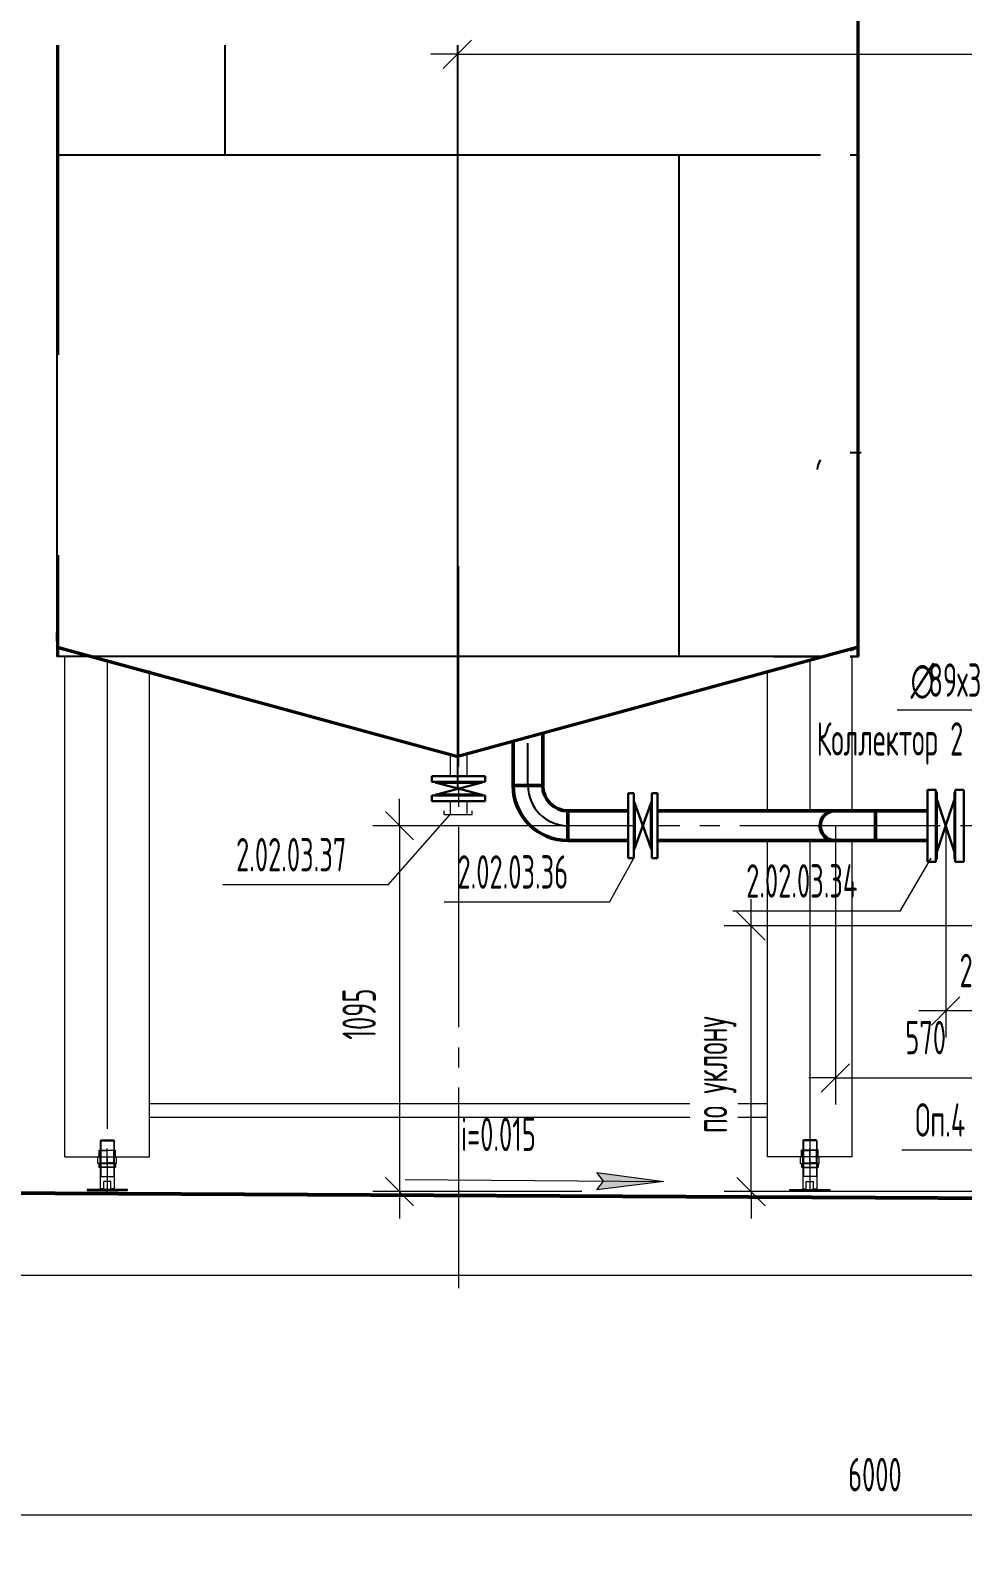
# Model space of a CAD drawing. Header units: millimetres. Extents: x -2281 to 5887, y 0 to 4166.
# Drawn here: x 3639.5 to 3709.3, y 157 to 270 of the extents above; entities that cross this region are included whole.
import ezdxf

# ---------------------------------------------------------------- set-up
doc = ezdxf.new("R2010")
doc.units = ezdxf.units.MM
for name, pattern in [('K5LT32777', [0]), ('K5LT32783', [0]), ('K5LT32784', [0]), ('K5LT32786', [0]), ('K5LT32816', [5.08, 3.175, -0.635, 0.635, -0.635]), ('K5LT32822', [0]), ('K5LT32824', [714.375, 476.25, -79.375, 79.375, -79.375]), ('K5LT32829', [50.8, 31.75, -6.35, 6.35, -6.35]), ('K5LT32859', [0]), ('K5LT32875', [0]), ('K5LT32876', [9, 6, -0.75, 1.5, -0.75]), ('K5LT32877', [0]), ('K5LT32878', [50.8, 31.75, -6.35, 6.35, -6.35]), ('K5LT32888', [0]), ('K5LT32897', [0]), ('K5LT_AXLED', [19.5, 15, -1.5, 1.5, -1.5]), ('K5LT_THIN', [0])]:
    doc.linetypes.add(name, pattern=pattern)
doc.layers.add('Системный слой', color=7, linetype='Continuous')
doc.styles.add('KDIMTEXTSTYLE', font='GOST_AU.SHX', dxfattribs={"width": 0.96, "oblique": 15, "height": 5})
doc.styles.add('KTEXTSTYLE', font='GOST_AU.SHX', dxfattribs={"width": 0.96, "height": 5})
doc.dimstyles.new('KDIMSTYLE (0.03)', dxfattribs={"dimtxt": 5, "dimasz": 1, "dimexe": 2, "dimexo": 0, "dimgap": 1, "dimtad": 1, "dimlfac": 40, "dimtxsty": 'KDIMTEXTSTYLE', "dimsah": 1, "dimcen": 0, "dimdle": 1, "dimadec": 0, "dimazin": 0, "dimtfac": 0.667, "dimtmove": 0, "dimatfit": 3, "dimfxl": 1, "dimtvp": 1, "dimtolj": 1, "dimtzin": 0, "dimarcsym": 0})

# ---------------------------------------------------------------- blocks, each defined once
blk = doc.blocks.new('U73')
at = {"layer": 'Системный слой', "color": 211, "linetype": 'K5LT32783', "lineweight": 50, "true_color": 0xff7fff}
for p, q in [((3677.89, 213.52), (3675.67, 213.52)), ((3679.78, 211.63), (3679.78, 209.41))]:
    blk.add_line(p, q, dxfattribs=at)
for radius in [4.11, 1.89]:
    blk.add_arc((3679.78, 213.52), radius, 180, 270, dxfattribs=at)
at = {"layer": 'Системный слой', "color": 211, "linetype": 'K5LT32829', "lineweight": 25, "true_color": 0xff7fff}
blk.add_arc((3679.78, 213.52), 3, 180, 270, dxfattribs=at)
blk = doc.blocks.new('U74')
at = {"layer": 'Системный слой', "color": 211, "linetype": 'K5LT32859', "lineweight": 30, "true_color": 0xff7fff}
for p, q in [((3684.71, 212.96), (3684.29, 212.96)), ((3684.29, 212.96), (3684.29, 208.09)), ((3684.29, 212.8), (3684.29, 212.24)), ((3684.71, 212.96), (3684.71, 208.09)), ((3686.05, 212.96), (3686.05, 208.09)), ((3686.05, 212.96), (3686.47, 212.96)), ((3686.47, 212.96), (3686.47, 208.09)), ((3686.47, 212.8), (3686.47, 212.24)), ((3684.79, 212.19), (3684.71, 212.3)), ((3685.97, 212.19), (3684.79, 208.86)), ((3685.97, 208.86), (3684.79, 212.19)), ((3684.79, 212.19), (3684.79, 208.86)), ((3685.97, 212.19), (3686.05, 212.3)), ((3685.97, 212.19), (3685.97, 208.86)), ((3684.71, 208.09), (3684.29, 208.09)), ((3684.79, 208.86), (3684.71, 208.75)), ((3685.97, 208.86), (3686.05, 208.75)), ((3686.05, 208.09), (3686.47, 208.09))]:
    blk.add_line(p, q, dxfattribs=at)
blk = doc.blocks.new('U72')
at = {"layer": 'Системный слой', "color": 7, "linetype": 'K5LT32777', "lineweight": 25}
for p, q in [((3701.43, 373.17), (3701.43, 223.17)), ((3701.53, 373.17), (3701.53, 223.17)), ((3641.53, 268.91), (3641.53, 246.13)), ((3641.63, 268.91), (3641.63, 245.75)), ((3654.12, 260.67), (3654.12, 268.91)), ((3698.67, 260.67), (3641.53, 260.67)), ((3688.11, 223.17), (3688.11, 260.67)), ((3701.53, 260.67), (3700.89, 260.67)), ((3641.53, 246.12), (3641.53, 223.17)), ((3701.53, 240.29), (3701.53, 223.17)), ((3701.73, 238.42), (3700.89, 238.42)), ((3641.63, 230.76), (3641.63, 223.17)), ((3701.43, 230.76), (3701.43, 223.17)), ((3641.53, 230.38), (3641.53, 223.17)), ((3641.53, 230.38), (3641.53, 223.17)), ((3701.53, 230.38), (3701.53, 223.17)), ((3701.53, 230.38), (3701.53, 223.17)), ((3641.66, 223.89), (3641.63, 223.79)), ((3641.66, 223.89), (3641.63, 223.79)), ((3641.66, 223.89), (3671.53, 215.75)), ((3701.39, 223.89), (3671.53, 215.75)), ((3701.39, 223.89), (3700.89, 223.71)), ((3701.39, 223.89), (3701.43, 223.79)), ((3701.39, 223.89), (3701.43, 223.79)), ((3701.39, 223.89), (3701.43, 223.79)), ((3701.39, 223.89), (3701.43, 223.79)), ((3647.88, 223.17), (3641.53, 223.17)), ((3673.95, 223.17), (3641.53, 223.17)), ((3641.63, 223.79), (3671.53, 215.65)), ((3647.88, 223.17), (3643.08, 223.17)), ((3669.1, 223.17), (3652.73, 223.17)), ((3701.43, 223.79), (3671.53, 215.65)), ((3690.33, 223.17), (3673.95, 223.17)), ((3698.67, 223.17), (3673.95, 223.17)), ((3695.18, 223.17), (3698.67, 223.17)), ((3698.67, 223.17), (3695.18, 223.17)), ((3701.43, 223.79), (3700.89, 223.6)), ((3701.53, 223.17), (3700.89, 223.17)), ((3701.53, 223.17), (3700.89, 223.17)), ((3700.89, 223.17), (3701.53, 223.17)), ((3701.53, 223.17), (3701.43, 223.17))]:
    blk.add_line(p, q, dxfattribs=at)
at = {"layer": 'Системный слой', "color": 7, "linetype": 'K5LT32824', "lineweight": 25}
blk.add_line((3671.53, 213.31), (3671.53, 268.91), dxfattribs=at)
at = {"layer": 'Системный слой', "color": 104, "linetype": 'K5LT32822', "lineweight": 25, "true_color": 0x009926}
blk.add_line((3641.53, 224.33), (3641.53, 224.96), dxfattribs=at)
blk.add_line((3641.53, 224.33), (3641.53, 224.96), dxfattribs=at)
at = {"layer": 'Системный слой', "color": 211, "linetype": 'K5LT32783', "lineweight": 50, "true_color": 0xff7fff}
for p, q in [((3677.89, 217.38), (3677.89, 213.52)), ((3675.67, 216.78), (3675.67, 213.52)), ((3684.29, 211.63), (3679.78, 211.63)), ((3694.53, 211.63), (3686.47, 211.63)), ((3699.63, 211.63), (3694.53, 211.63)), ((3684.29, 209.41), (3679.78, 209.41)), ((3695.22, 209.41), (3686.47, 209.41))]:
    blk.add_line(p, q, dxfattribs=at)
at = {"layer": 'Системный слой', "color": 211, "linetype": 'K5LT32816', "lineweight": 25, "true_color": 0xff7fff}
blk.add_line((3676.78, 213.52), (3676.78, 217.08), dxfattribs=at)
at = {"layer": 'Системный слой', "color": 200, "linetype": 'K5LT32784', "lineweight": 50, "true_color": 0xbf00ff}
for p, q in [((3699.63, 211.63), (3706.66, 211.63)), ((3702.8, 211.63), (3702.8, 209.41)), ((3699.69, 209.41), (3694.53, 209.41)), ((3699.69, 209.41), (3706.66, 209.41))]:
    blk.add_line(p, q, dxfattribs=at)
at = {"layer": 'Системный слой', "color": 30, "linetype": 'K5LT_AXLED', "lineweight": 13, "true_color": 0xff8000}
blk.add_line((3727.15, 210.52), (3686.47, 210.52), dxfattribs=at)
at = {"layer": 'Системный слой', "color": 7, "linetype": 'K5LT32777', "lineweight": 25}
blk.add_arc((3699.69, 237.17), 1.25, 144.9327, 180, dxfattribs=at)
at = {"layer": 'Системный слой', "color": 200, "linetype": 'K5LT32784', "lineweight": 50, "true_color": 0xbf00ff}
blk.add_arc((3699.78, 210.52), 1.12, 97.3878, 265.3397, dxfattribs=at)
at = {"layer": 'Системный слой'}
for name in ['U73', 'U74']:
    blk.add_blockref(name, (0, 0), dxfattribs=at)
blk = doc.blocks.new('U77')
at = {"layer": 'Системный слой', "color": 30, "linetype": 'K5LT_AXLED', "lineweight": 13, "true_color": 0xff8000}
blk.add_line((3671.59, 229.94), (3671.59, 175.07), dxfattribs=at)
at = {"layer": 'Системный слой', "color": 7, "linetype": 'K5LT32786', "lineweight": 18}
for p, q in [((3642.12, 185.76), (3642.12, 223.26)), ((3701.06, 211.63), (3701.06, 223.18)), ((3648.47, 185.76), (3648.47, 222.12)), ((3694.71, 211.63), (3694.71, 221.93)), ((3694.71, 210.52), (3694.71, 210.52)), ((3694.71, 185.76), (3694.71, 209.41)), ((3701.06, 185.76), (3701.06, 209.41)), ((3648.47, 189.73), (3694.71, 189.73)), ((3648.47, 188.73), (3694.71, 188.73)), ((3644.77, 186.96), (3644.83, 187.02)), ((3644.77, 186.96), (3645.82, 186.96)), ((3644.77, 186.96), (3644.77, 183.37)), ((3644.83, 187.02), (3645.76, 187.02)), ((3645.82, 186.96), (3645.76, 187.02)), ((3645.82, 186.96), (3645.82, 183.37)), ((3697.36, 186.96), (3697.42, 187.02)), ((3698.41, 186.96), (3697.36, 186.96)), ((3697.36, 186.96), (3697.36, 183.37)), ((3698.35, 187.02), (3697.42, 187.02)), ((3698.41, 186.96), (3698.35, 187.02)), ((3698.41, 186.96), (3698.41, 183.37)), ((3642.12, 185.76), (3648.47, 185.76)), ((3642.12, 185.76), (3648.47, 185.76)), ((3642.12, 185.76), (3648.47, 185.76)), ((3644.68, 185.76), (3644.6, 185.76)), ((3644.6, 185.26), (3644.6, 185.76)), ((3644.68, 186.26), (3645.91, 186.26)), ((3644.68, 185.76), (3644.68, 186.26)), ((3644.81, 186.22), (3644.77, 186.26)), ((3644.81, 186.22), (3645.3, 186.22)), ((3644.81, 185.3), (3644.81, 186.22)), ((3645.78, 186.22), (3645.3, 186.22)), ((3645.78, 186.22), (3645.82, 186.26)), ((3645.78, 185.3), (3645.78, 186.22)), ((3645.91, 185.76), (3645.91, 186.26)), ((3645.91, 185.76), (3646, 185.76)), ((3646, 185.26), (3646, 185.76)), ((3701.06, 185.76), (3694.71, 185.76)), ((3697.27, 185.76), (3697.19, 185.76)), ((3697.19, 185.26), (3697.19, 185.76)), ((3697.27, 185.76), (3697.27, 186.26)), ((3698.5, 186.26), (3697.27, 186.26)), ((3697.4, 186.22), (3697.36, 186.26)), ((3697.4, 185.3), (3697.4, 186.22)), ((3697.4, 186.22), (3697.89, 186.22)), ((3698.37, 186.22), (3697.89, 186.22)), ((3698.37, 186.22), (3698.41, 186.26)), ((3698.37, 185.3), (3698.37, 186.22)), ((3698.5, 185.76), (3698.5, 186.26)), ((3698.5, 185.76), (3698.59, 185.76)), ((3698.59, 185.26), (3698.59, 185.76)), ((3646, 185.26), (3644.6, 185.26)), ((3644.67, 185.25), (3644.7, 185.26)), ((3644.67, 185.25), (3644.67, 184.98)), ((3644.67, 184.98), (3644.7, 184.96)), ((3644.7, 185.26), (3645.9, 185.26)), ((3645.9, 184.96), (3644.7, 184.96)), ((3644.81, 185.3), (3644.77, 185.26)), ((3644.8, 185.26), (3644.81, 185.25)), ((3644.8, 184.96), (3644.81, 184.98)), ((3644.81, 185.3), (3645.3, 185.3)), ((3644.81, 185.25), (3645.78, 185.25)), ((3644.81, 185.25), (3644.81, 184.98)), ((3645.78, 184.98), (3644.81, 184.98)), ((3645.78, 185.3), (3645.3, 185.3)), ((3645.78, 185.3), (3645.82, 185.26)), ((3645.79, 185.26), (3645.78, 185.25)), ((3645.78, 185.25), (3645.78, 184.98)), ((3645.79, 184.96), (3645.78, 184.98)), ((3645.92, 185.25), (3645.9, 185.26)), ((3645.92, 184.98), (3645.9, 184.96)), ((3645.92, 185.25), (3645.92, 184.98)), ((3697.19, 185.26), (3698.59, 185.26)), ((3697.26, 185.25), (3697.29, 185.26)), ((3697.26, 185.25), (3697.26, 184.98)), ((3697.26, 184.98), (3697.29, 184.96)), ((3698.49, 185.26), (3697.29, 185.26)), ((3697.29, 184.96), (3698.49, 184.96)), ((3697.4, 185.3), (3697.36, 185.26)), ((3697.39, 185.26), (3697.4, 185.25)), ((3697.39, 184.96), (3697.4, 184.98)), ((3697.4, 185.3), (3697.89, 185.3)), ((3698.37, 185.25), (3697.4, 185.25)), ((3697.4, 185.25), (3697.4, 184.98)), ((3697.4, 184.98), (3698.37, 184.98)), ((3698.37, 185.3), (3697.89, 185.3)), ((3698.37, 185.3), (3698.41, 185.26)), ((3698.39, 185.26), (3698.37, 185.25)), ((3698.37, 185.25), (3698.37, 184.98)), ((3698.39, 184.96), (3698.37, 184.98)), ((3698.51, 185.25), (3698.49, 185.26)), ((3698.51, 184.98), (3698.49, 184.96)), ((3698.51, 185.25), (3698.51, 184.98)), ((3643.8, 183.3), (3643.8, 183.23)), ((3646.8, 183.3), (3643.8, 183.3)), ((3643.8, 183.23), (3646.8, 183.23)), ((3644.77, 184.27), (3645.82, 184.27)), ((3645.03, 183.37), (3644.77, 183.37)), ((3645.03, 183.3), (3645.03, 183.9)), ((3645.56, 183.9), (3645.03, 183.9)), ((3645.56, 183.3), (3645.56, 183.9)), ((3645.82, 183.37), (3645.56, 183.37)), ((3646.8, 183.23), (3646.8, 183.3)), ((3696.39, 183.3), (3699.39, 183.3)), ((3696.39, 183.23), (3696.39, 183.3)), ((3699.39, 183.23), (3696.39, 183.23)), ((3698.41, 184.27), (3697.36, 184.27)), ((3697.36, 183.37), (3697.62, 183.37)), ((3697.62, 183.9), (3698.15, 183.9)), ((3697.62, 183.3), (3697.62, 183.9)), ((3698.15, 183.3), (3698.15, 183.9)), ((3698.15, 183.37), (3698.41, 183.37)), ((3699.39, 183.3), (3699.39, 183.23))]:
    blk.add_line(p, q, dxfattribs=at)
at = {"layer": 'Системный слой', "color": 7, "linetype": 'K5LT_THIN', "lineweight": 13}
for p, q in [((3645.3, 222.77), (3645.3, 187.85)), ((3697.89, 222.82), (3697.89, 211.63)), ((3697.89, 210.52), (3697.89, 210.52)), ((3697.89, 209.41), (3697.89, 185.76))]:
    blk.add_line(p, q, dxfattribs=at)
at = {"layer": 'Системный слой', "color": 3, "linetype": 'K5LT32877', "lineweight": 15, "true_color": 0x00ff00}
for p, q in [((3644.81, 187), (3644.81, 184.27)), ((3645.78, 187), (3645.78, 184.27)), ((3697.4, 187), (3697.4, 184.27)), ((3698.37, 187), (3698.37, 184.27)), ((3644.77, 185.27), (3644.77, 186.26)), ((3645.82, 185.27), (3645.82, 186.26)), ((3697.36, 185.27), (3697.36, 186.26)), ((3698.41, 185.27), (3698.41, 186.26)), ((3644.77, 185.26), (3644.77, 184.96)), ((3645.82, 185.26), (3645.82, 184.96)), ((3697.36, 185.26), (3697.36, 184.96)), ((3698.41, 185.26), (3698.41, 184.96))]:
    blk.add_line(p, q, dxfattribs=at)
at = {"layer": 'Системный слой', "color": 4, "linetype": 'K5LT32878', "lineweight": 15, "true_color": 0x00ffff}
for p, q in [((3645.3, 185.15), (3645.3, 186.38)), ((3645.3, 185.63), (3645.3, 183.22)), ((3697.89, 185.15), (3697.89, 186.38)), ((3697.89, 185.63), (3697.89, 183.22)), ((3645.3, 185.3), (3645.3, 184.93)), ((3697.89, 185.3), (3697.89, 184.93))]:
    blk.add_line(p, q, dxfattribs=at)
at = {"layer": 'Системный слой', "color": 4, "linetype": 'K5LT32876', "lineweight": 15, "true_color": 0x00ffff}
for p, q in [((3645.3, 183.15), (3645.3, 183.38)), ((3697.89, 183.15), (3697.89, 183.38))]:
    blk.add_line(p, q, dxfattribs=at)
at = {"layer": 'Системный слой', "color": 7, "linetype": 'K5LT32786', "lineweight": 18}
for centre, radius, start, end in [((3645.3, 184.77), 1.5, 249.5586, 290.4414), ((3645.3, 184.02), 0.75, 253.7398, 286.2602), ((3697.89, 184.77), 1.5, 249.5586, 290.4414), ((3697.89, 184.02), 0.75, 253.7398, 286.2602)]:
    blk.add_arc(centre, radius, start, end, dxfattribs=at)
at = {"layer": 'Системный слой', "color": 4, "linetype": 'K5LT32875', "lineweight": 9, "true_color": 0x00ffff}
for points in [[(3644.76, 183.3), (3644.86, 183.27), (3645, 183.23), (3645.17, 183.23), (3645.29, 183.24), (3645.42, 183.25), (3645.54, 183.24), (3645.66, 183.24), (3645.77, 183.27), (3645.86, 183.29), (3645.91, 183.3)], [(3698.42, 183.3), (3698.32, 183.27), (3698.19, 183.23), (3698.01, 183.23), (3697.89, 183.24), (3697.76, 183.25), (3697.64, 183.24), (3697.53, 183.24), (3697.41, 183.27), (3697.33, 183.29), (3697.27, 183.3)]]:
    blk.add_open_spline(points, degree=3, knots=[0, 0, 0, 0, 2.762312, 3.574301, 4.555066, 5.753435, 6.891182, 7.824392, 8.629119, 10, 10, 10, 10], dxfattribs=at)
blk = doc.blocks.new('U118')
at = {"layer": 'Системный слой', "color": 191, "linetype": 'K5LT32897', "lineweight": 30, "true_color": 0xbf7fff}
for p, q in [((3707.32, 213.21), (3706.7, 213.21)), ((3706.7, 213.21), (3706.7, 207.83)), ((3707.32, 213.21), (3707.32, 207.83)), ((3707.4, 213.01), (3707.32, 213.07)), ((3707.4, 208.04), (3707.4, 213.01)), ((3707.4, 212.77), (3707.4, 208.27)), ((3707.4, 208.04), (3707.32, 207.98)), ((3707.32, 207.83), (3706.7, 207.83))]:
    blk.add_line(p, q, dxfattribs=at)
blk = doc.blocks.new('U117')
at = {"layer": 'Системный слой'}
blk.add_blockref('U118', (0, 0), dxfattribs=at)
blk = doc.blocks.new('U119')
at = {"layer": 'Системный слой', "color": 191, "linetype": 'K5LT32897', "lineweight": 30, "true_color": 0xbf7fff}
for p, q in [((3708.7, 212.5), (3707.4, 208.55)), ((3707.4, 208.55), (3707.4, 212.5)), ((3707.4, 212.5), (3708.7, 208.55)), ((3708.7, 212.5), (3708.7, 208.55))]:
    blk.add_line(p, q, dxfattribs=at)
blk = doc.blocks.new('U121')
at = {"layer": 'Системный слой', "color": 191, "linetype": 'K5LT32897', "lineweight": 30, "true_color": 0xbf7fff}
for p, q in [((3708.7, 213.01), (3708.77, 213.07)), ((3708.7, 208.04), (3708.7, 213.01)), ((3708.7, 212.77), (3708.7, 208.27)), ((3708.77, 213.21), (3708.77, 207.83)), ((3708.77, 213.21), (3709.4, 213.21)), ((3709.4, 213.21), (3709.4, 207.83)), ((3708.7, 208.04), (3708.77, 207.98)), ((3708.77, 207.83), (3709.4, 207.83))]:
    blk.add_line(p, q, dxfattribs=at)
blk = doc.blocks.new('U120')
at = {"layer": 'Системный слой'}
blk.add_blockref('U121', (0, 0), dxfattribs=at)
blk = doc.blocks.new('U122')
at = {"layer": 'Системный слой', "color": 211, "linetype": 'K5LT32859', "lineweight": 30, "true_color": 0xff7fff}
for p, q in [((3669.6, 213.8), (3669.6, 214.23)), ((3669.6, 214.23), (3673.58, 214.23)), ((3669.6, 213.8), (3673.58, 213.8)), ((3669.77, 214.23), (3669.88, 214.23)), ((3669.93, 213.73), (3669.82, 213.8)), ((3669.93, 213.73), (3673.25, 212.86)), ((3673.25, 213.73), (3669.93, 212.86)), ((3669.93, 213.73), (3673.25, 213.73)), ((3673.25, 213.73), (3673.37, 213.8)), ((3673.58, 213.8), (3673.58, 214.23)), ((3669.6, 212.78), (3673.58, 212.78)), ((3669.6, 212.78), (3669.6, 212.36)), ((3669.93, 212.86), (3669.82, 212.78)), ((3669.93, 212.86), (3673.25, 212.86)), ((3673.25, 212.86), (3673.37, 212.78)), ((3673.58, 212.78), (3673.58, 212.36)), ((3669.6, 212.36), (3673.58, 212.36)), ((3669.77, 212.36), (3669.88, 212.36))]:
    blk.add_line(p, q, dxfattribs=at)
blk = doc.blocks.new('D16')
at = {"layer": 'Системный слой', "color": 7, "linetype": 'K5LT_THIN', "lineweight": 13, "transparency": 16777216}
for p, q in [((3693.48, 203.02), (3693.48, 205.02)), ((3694.54, 201.96), (3692.42, 204.08)), ((3724.01, 203.02), (3691.48, 203.02)), ((3693.48, 183.15), (3693.48, 203.02)), ((3692.42, 184.21), (3694.54, 182.09)), ((3711.53, 183.15), (3691.48, 183.15)), ((3693.48, 183.15), (3693.48, 181.15))]:
    blk.add_line(p, q, dxfattribs=at)
at = {"transparency": 16777216}
blk.add_wipeout([(3692.48, 187.53), (3688.91, 187.53), (3688.91, 198.2), (3692.48, 198.2)], dxfattribs=at).dxf.layer = 'Системный слой'
at = {"layer": 'Системный слой', "color": 7, "transparency": 16777216, "insert": (3689.21, 187.53), "char_height": 2.5, "attachment_point": 1, "rotation": 90, "style": 'KTEXTSTYLE'}
blk.add_mtext('\\H3.5;\\W0.965;\\Q15;\\Q0;\\W0.715;\\H2.50;по уклону', dxfattribs=at)
blk = doc.blocks.new('KDIMARROW_03')
at = {"layer": 'Системный слой', "color": 0, "linetype": 'K5LT_THIN', "lineweight": 13}
for p, q in [((-1.06, -1.06), (1.06, 1.06)), ((0, 0), (-1, 0)), ((0, 0), (2, 0))]:
    blk.add_line(p, q, dxfattribs=at)
blk = doc.blocks.new('D19')
at = {"layer": 'Системный слой', "color": 7, "linetype": 'K5LT_THIN', "lineweight": 13, "transparency": 16777216}
for p, q in [((3614.26, 169.68), (3614.26, 156.96)), ((3764.26, 169.33), (3764.26, 156.96)), ((3615.33, 160.02), (3613.2, 157.9)), ((3763.2, 157.9), (3765.33, 160.02)), ((3614.26, 158.96), (3612.26, 158.96)), ((3764.26, 158.96), (3614.26, 158.96)), ((3764.26, 158.96), (3766.26, 158.96))]:
    blk.add_line(p, q, dxfattribs=at)
at = {"transparency": 16777216}
blk.add_wipeout([(3700.75, 160.21), (3700.75, 163.78), (3705.58, 163.78), (3705.58, 160.21)], dxfattribs=at).dxf.layer = 'Системный слой'
at = {"layer": 'Системный слой', "color": 7, "transparency": 16777216, "insert": (3700.75, 163.23), "char_height": 2.5, "attachment_point": 1, "style": 'KTEXTSTYLE'}
blk.add_mtext('\\H3.5;\\W0.965;\\Q15;\\Q0;\\W0.715;\\H2.50;6000', dxfattribs=at)
blk = doc.blocks.new('D25')
at = {"layer": 'Системный слой', "color": 7, "linetype": 'K5LT_THIN', "lineweight": 13, "transparency": 16777216}
for p, q in [((3672.57, 269.29), (3670.45, 267.17)), ((3765.47, 267.17), (3767.59, 269.29)), ((3671.51, 268.23), (3669.51, 268.23)), ((3671.51, 268.23), (3766.53, 268.23)), ((3766.53, 268.46), (3766.53, 266.23)), ((3766.53, 268.23), (3768.53, 268.23))]:
    blk.add_line(p, q, dxfattribs=at)
at = {"transparency": 16777216}
blk.add_wipeout([(3726.93, 269.48), (3726.93, 273.05), (3731.89, 273.05), (3731.89, 269.48)], dxfattribs=at).dxf.layer = 'Системный слой'
at = {"layer": 'Системный слой', "color": 7, "transparency": 16777216, "insert": (3726.93, 272.5), "char_height": 2.5, "attachment_point": 1, "style": 'KTEXTSTYLE'}
blk.add_mtext('\\H3.5;\\W0.965;\\Q15;\\Q0;\\W0.715;\\H2.50;3800', dxfattribs=at)
blk = doc.blocks.new('U491')
at = {"layer": 'Системный слой'}
blk.add_hatch(color=7, dxfattribs=at).paths.add_polyline_path([(3686.95, 183.9), (3681.94, 183.28), (3682.45, 183.93), (3681.95, 184.59)])
at = {"layer": 'Системный слой', "color": 7, "linetype": 'K5LT_THIN', "lineweight": 13}
for p, q in [((3682.45, 183.93), (3681.95, 184.59)), ((3681.95, 184.59), (3686.95, 183.9)), ((3667.6, 184.05), (3686.95, 183.9)), ((3681.94, 183.28), (3682.45, 183.93)), ((3686.95, 183.9), (3681.94, 183.28))]:
    blk.add_line(p, q, dxfattribs=at)
blk = doc.blocks.new('D30')
at = {"layer": 'Системный слой', "color": 7, "linetype": 'K5LT_THIN', "lineweight": 13, "transparency": 16777216}
for p, q in [((3668.23, 209.46), (3666.11, 211.58)), ((3667.17, 210.52), (3667.17, 212.52)), ((3684.64, 210.52), (3665.17, 210.52)), ((3667.17, 210.52), (3667.17, 183.15)), ((3666.11, 184.21), (3668.23, 182.09)), ((3680.82, 183.15), (3665.17, 183.15)), ((3667.17, 183.15), (3667.17, 181.15))]:
    blk.add_line(p, q, dxfattribs=at)
at = {"transparency": 16777216}
blk.add_wipeout([(3665.92, 194.52), (3662.35, 194.52), (3662.35, 198.97), (3665.92, 198.97)], dxfattribs=at).dxf.layer = 'Системный слой'
at = {"layer": 'Системный слой', "color": 7, "transparency": 16777216, "insert": (3662.9, 194.52), "char_height": 2.5, "attachment_point": 1, "rotation": 90, "style": 'KTEXTSTYLE'}
blk.add_mtext('\\H3.5;\\W0.965;\\Q15;\\Q0;\\W0.715;\\H2.50;1095', dxfattribs=at)
blk = doc.blocks.new('D38')
at = {"layer": 'Системный слой', "color": 7, "linetype": 'K5LT_THIN', "lineweight": 13, "transparency": 16777216}
for p, q in [((3699.8, 210.52), (3699.8, 189.66)), ((3714.03, 203.02), (3714.03, 189.66)), ((3700.86, 192.72), (3698.74, 190.6)), ((3712.97, 190.6), (3715.09, 192.72)), ((3699.8, 191.66), (3697.8, 191.66)), ((3699.8, 191.66), (3714.03, 191.66)), ((3714.03, 191.66), (3716.03, 191.66))]:
    blk.add_line(p, q, dxfattribs=at)
at = {"transparency": 16777216}
blk.add_wipeout([(3705.03, 192.66), (3705.03, 196.22), (3708.65, 196.22), (3708.65, 192.66)], dxfattribs=at).dxf.layer = 'Системный слой'
at = {"layer": 'Системный слой', "color": 7, "transparency": 16777216, "insert": (3705.03, 195.92), "char_height": 2.5, "attachment_point": 1, "style": 'KTEXTSTYLE'}
blk.add_mtext('\\H3.5;\\W0.965;\\Q15;\\Q0;\\W0.715;\\H2.50;570', dxfattribs=at)
blk = doc.blocks.new('U524')
at = {"layer": 'Системный слой', "color": 7, "linetype": 'K5LT_THIN', "lineweight": 13}
for q in [(3704.43, 219.16), (3714.56, 204)]:
    blk.add_line((3712.92, 219.16), q, dxfattribs=at)
at = {"layer": 'Системный слой', "color": 7, "char_height": 2.5, "attachment_point": 1, "style": 'KTEXTSTYLE'}
for s, insert in [('\\H3.5;\\W0.965;\\Q15;\\Q0;\\W0.715;\\H2.50;∅', (3705.43, 222.66)), ('\\H3.5;\\W0.965;\\Q15;\\Q0;\\W0.715;\\H2.50;89х3', (3706.76, 222.66))]:
    blk.add_mtext(s, dxfattribs=dict(at, insert=insert))
blk = doc.blocks.new('U526')
at = {"layer": 'Системный слой', "color": 7, "linetype": 'K5LT_THIN', "lineweight": 13}
for q in [(3706.96, 208.08), (3692.12, 204.14)]:
    blk.add_line((3704.64, 204.14), q, dxfattribs=at)
at = {"layer": 'Системный слой', "color": 7, "insert": (3693.12, 207.64), "char_height": 2.5, "attachment_point": 1, "style": 'KTEXTSTYLE'}
blk.add_mtext('\\H3.5;\\W0.965;\\Q15;\\Q0;\\W0.715;\\H2.50;2.02.03.34', dxfattribs=at)
blk = doc.blocks.new('U528')
at = {"layer": 'Системный слой', "color": 7, "linetype": 'K5LT_THIN', "lineweight": 13}
for q in [(3684.71, 208.09), (3670.51, 204.81)]:
    blk.add_line((3682.9, 204.81), q, dxfattribs=at)
at = {"layer": 'Системный слой', "color": 7, "insert": (3671.51, 208.31), "char_height": 2.5, "attachment_point": 1, "style": 'KTEXTSTYLE'}
blk.add_mtext('\\H3.5;\\W0.965;\\Q15;\\Q0;\\W0.715;\\H2.50;2.02.03.36', dxfattribs=at)
blk = doc.blocks.new('D40')
at = {"layer": 'Системный слой', "color": 7, "linetype": 'K5LT_THIN', "lineweight": 13, "transparency": 16777216}
for p, q in [((3708.05, 210.52), (3708.05, 194.67)), ((3714.03, 200.57), (3714.03, 194.67)), ((3708.05, 196.67), (3706.05, 196.67)), ((3714.03, 196.67), (3708.05, 196.67)), ((3714.03, 196.67), (3716.03, 196.67))]:
    blk.add_line(p, q, dxfattribs=at)
at = {"transparency": 16777216}
blk.add_wipeout([(3709.09, 197.92), (3709.09, 201.49), (3712.83, 201.49), (3712.83, 197.92)], dxfattribs=at).dxf.layer = 'Системный слой'
at = {"layer": 'Системный слой', "color": 7, "linetype": 'K5LT_THIN', "lineweight": 13, "transparency": 16777216}
for p, q in [((3709.11, 197.73), (3706.99, 195.61)), ((3712.97, 195.61), (3715.09, 197.73))]:
    blk.add_line(p, q, dxfattribs=at)
at = {"layer": 'Системный слой', "color": 7, "transparency": 16777216, "insert": (3709.09, 200.94), "char_height": 2.5, "attachment_point": 1, "style": 'KTEXTSTYLE'}
blk.add_mtext('\\H3.5;\\W0.965;\\Q15;\\Q0;\\W0.715;\\H2.50;240', dxfattribs=at)
blk = doc.blocks.new('U531')
at = {"layer": 'Системный слой', "color": 7, "linetype": 'K5LT_THIN', "lineweight": 13}
for q in [(3670.97, 211.35), (3653.94, 206.1)]:
    blk.add_line((3666.33, 206.1), q, dxfattribs=at)
at = {"layer": 'Системный слой', "color": 7, "insert": (3654.94, 209.6), "char_height": 2.5, "attachment_point": 1, "style": 'KTEXTSTYLE'}
blk.add_mtext('\\H3.5;\\W0.965;\\Q15;\\Q0;\\W0.715;\\H2.50;2.02.03.37', dxfattribs=at)
blk = doc.blocks.new('U688')
at = {"layer": 'Системный слой', "color": 7, "linetype": 'K5LT_THIN', "lineweight": 13}
for q in [(3704.77, 186.26), (3713.47, 184.28)]:
    blk.add_line((3711.53, 186.26), q, dxfattribs=at)
at = {"layer": 'Системный слой', "color": 7, "insert": (3705.77, 189.76), "char_height": 2.5, "attachment_point": 1, "style": 'KTEXTSTYLE'}
blk.add_mtext('\\H3.5;\\W0.965;\\Q15;\\Q0;\\W0.715;\\H2.50;Оп.4', dxfattribs=at)

msp = doc.modelspace()

# ---------------------------------------------------------------- linework, layer by layer
at = {"layer": 'Системный слой', "color": 7, "linetype": 'K5LT_THIN', "lineweight": 13}
for p, q in [((3670.96569, 215.80134), (3670.96569, 214.22975)), ((3672.21569, 215.83558), (3672.21569, 214.22975)), ((3670.51205, 211.35212), (3670.51205, 211.63467)), ((3670.96569, 212.35654), (3670.96569, 211.35212)), ((3672.21569, 212.35654), (3672.21569, 211.43558)), ((3672.61205, 211.35212), (3672.61205, 211.63467)), ((3670.51205, 211.35212), (3672.61205, 211.35212)), ((3464.2648, 176.89861), (3839.1496, 176.89861))]:
    msp.add_line(p, q, dxfattribs=at)
at = {"layer": 'Системный слой', "color": 7, "linetype": 'K5LT32888', "lineweight": 53}
msp.add_line((3715.23488, 182.6118), (3614.2648, 183.14831), dxfattribs=at)

# ---------------------------------------------------------------- block references
at = {"layer": 'Системный слой'}
for name in ['U72', 'U77', 'U122', 'U117', 'U120', 'U119', 'U491']:
    msp.add_blockref(name, (0, 0), dxfattribs=at)

# ---------------------------------------------------------------- texts
at = {"layer": 'Системный слой', "color": 7, "char_height": 2.5, "attachment_point": 1, "style": 'KTEXTSTYLE'}
for s, insert in [('\\H3.5;\\W0.965;\\Q15;\\Q0;\\W0.715;\\H2.50;Коллектор 2', (3698.38849, 218.26505)), ('\\H3.5;\\W0.965;\\Q15;\\Q0;\\W0.715;\\H2.50;i=0.015', (3671.77198, 188.685))]:
    msp.add_mtext(s, dxfattribs=dict(at, insert=insert))

# ---------------------------------------------------------------- dimensions: what is measured, and where the dimension line sits
at = {"layer": 'Системный слой', "color": 7}
dim = msp.add_linear_dim(base=(3764.2648, 158.9583), p1=(3614.2648, 169.68235), p2=(3764.2648, 169.33274), dimstyle='KDIMSTYLE (0.03)', override={"dimexo": 0, "dimpost": '\\H2.5;\\W0.715;\\Q0;<>', "dimblk1": 'KDIMARROW_03', "dimblk2": 'KDIMARROW_03', "dimse1": 0, "dimse2": 0, "dimclrt": 7, "dimtolj": 1}, dxfattribs=at)
dim.commit()
dim.dimension.update_dxf_attribs({"geometry": 'D19', "text_midpoint": (3703.2648, 158.9583), "dimtype": 160})

# ---------------------------------------------------------------- next in the draw order: dimensions: what is measured, and where the dimension line sits
dim = msp.add_linear_dim(base=(3671.51189, 268.23211), p1=(3766.52779, 268.45984), p2=(3671.51189, 268.23211), text='\\H2.5;\\W0.715;\\Q0;\\H2.5;\\W0.715;\\Q0;\\Q0;\\W0.527;3800\\Q0;', dimstyle='KDIMSTYLE (0.03)', override={"dimexo": 0, "dimblk1": 'KDIMARROW_03', "dimblk2": 'KDIMARROW_03', "dimse1": 0, "dimse2": 0, "dimclrt": 7, "dimtolj": 1}, dxfattribs=at)
dim.commit()
dim.dimension.update_dxf_attribs({"geometry": 'D25', "text_midpoint": (3729.51189, 268.23211), "dimtype": 160})
dim = msp.add_linear_dim(base=(3667.16571, 210.52217), p1=(3680.81699, 183.14812), p2=(3684.64121, 210.52217), angle=90, dimstyle='KDIMSTYLE (0.03)', override={"dimexo": 0, "dimpost": '\\H2.5;\\W0.715;\\Q0;<>', "dimblk1": 'KDIMARROW_03', "dimblk2": 'KDIMARROW_03', "dimse1": 0, "dimse2": 0, "dimclrt": 7, "dimtolj": 1}, dxfattribs=at)
dim.commit()
dim.dimension.update_dxf_attribs({"geometry": 'D30', "text_midpoint": (3667.16571, 196.83514), "dimtype": 160})
dim = msp.add_linear_dim(base=(3693.48227, 183.14816), p1=(3724.00706, 203.02316), p2=(3711.52781, 183.14816), angle=90, text='\\H50.0;\\W0.965;\\Q0;\\Q0;\\W0.715;\\H2.50;по уклону\\Q0;\\W0.965;\\H50.00;\\H50.0;\\W0.965;\\Q0;', dimstyle='KDIMSTYLE (0.03)', override={"dimexo": 0, "dimblk1": 'KDIMARROW_03', "dimblk2": 'KDIMARROW_03', "dimse1": 0, "dimse2": 0, "dimclrt": 7, "dimtolj": 1}, dxfattribs=at)
dim.commit()
dim.dimension.update_dxf_attribs({"geometry": 'D16', "text_midpoint": (3693.48227, 193.08566), "dimtype": 160})

# ---------------------------------------------------------------- next in the draw order: block references
at = {"layer": 'Системный слой'}
for name in ['U531', 'U528']:
    msp.add_blockref(name, (0, 0), dxfattribs=at)

# ---------------------------------------------------------------- next in the draw order: dimensions: what is measured, and where the dimension line sits
at = {"layer": 'Системный слой', "color": 7}
dim = msp.add_linear_dim(base=(3699.79856, 191.65703), p1=(3714.02781, 203.02316), p2=(3699.79856, 210.52218), text='\\H2.5;\\W0.715;\\Q0;\\H2.5;\\W0.715;\\Q0;\\Q0;\\W0.527;570', dimstyle='KDIMSTYLE (0.03)', override={"dimexo": 0, "dimblk1": 'KDIMARROW_03', "dimblk2": 'KDIMARROW_03', "dimse1": 0, "dimse2": 0, "dimclrt": 7, "dimtolj": 1}, dxfattribs=at)
dim.commit()
dim.dimension.update_dxf_attribs({"geometry": 'D38', "text_midpoint": (3706.91319, 191.65703), "dimtype": 160})

# ---------------------------------------------------------------- next in the draw order: block references
at = {"layer": 'Системный слой'}
for name in ['U524', 'U526', 'U688']:
    msp.add_blockref(name, (0, 0), dxfattribs=at)

# ---------------------------------------------------------------- next in the draw order: dimensions: what is measured, and where the dimension line sits
at = {"layer": 'Системный слой', "color": 7}
dim = msp.add_linear_dim(base=(3714.02781, 196.67045), p1=(3708.04856, 210.51792), p2=(3714.02781, 200.56901), text='\\H2.5;\\W0.715;\\Q0;\\H2.5;\\W0.715;\\Q0;\\Q0;\\W0.527;240', dimstyle='KDIMSTYLE (0.03)', override={"dimexo": 0, "dimblk1": 'KDIMARROW_03', "dimblk2": 'KDIMARROW_03', "dimse1": 0, "dimse2": 0, "dimclrt": 7, "dimtolj": 1}, dxfattribs=at)
dim.commit()
dim.dimension.update_dxf_attribs({"geometry": 'D40', "text_midpoint": (3711.03819, 196.67045), "dimtype": 160})

doc.saveas('drawing.dxf')
